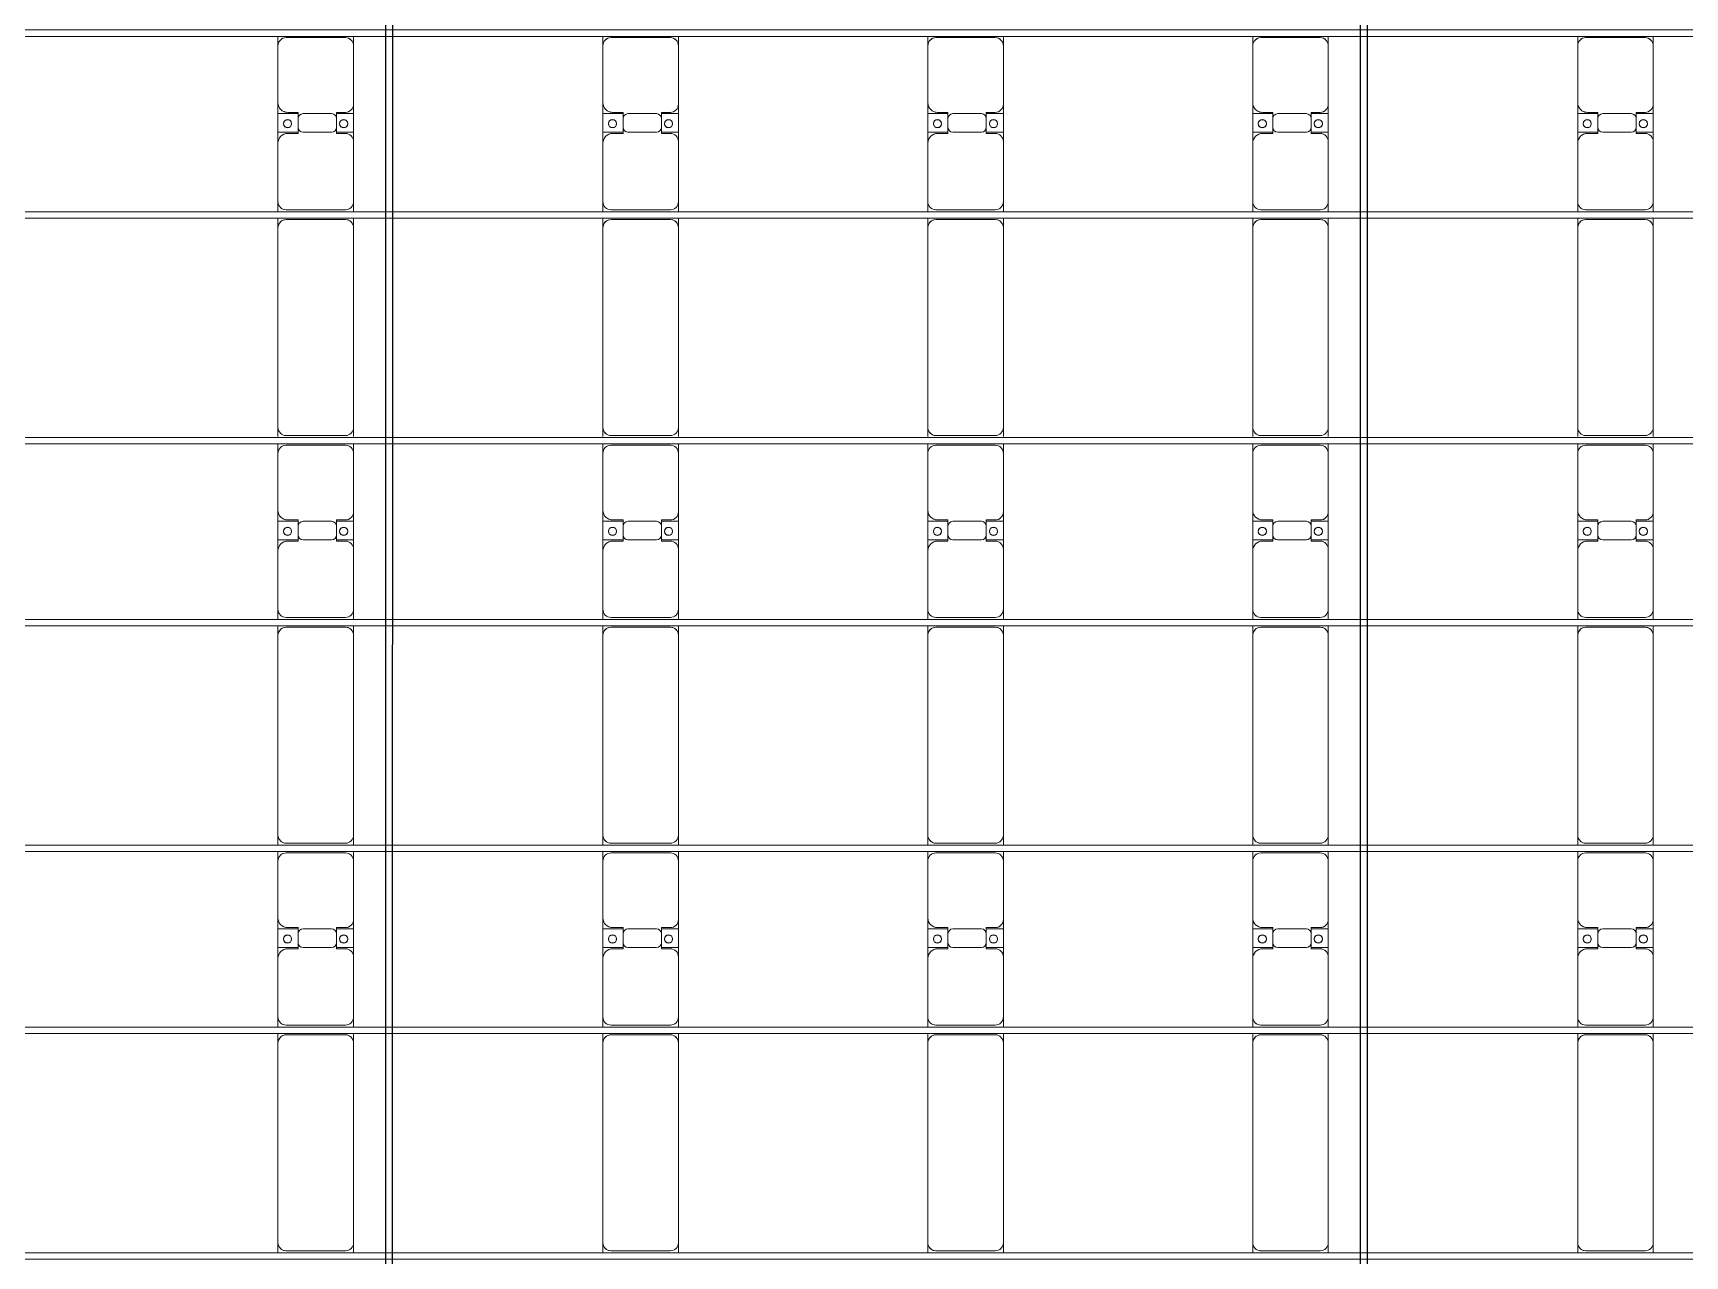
# Model space of a CAD drawing. Header units: millimetres. Extents: x -147246 to 112336, y -213734 to -86506.
# Drawn here: x -23856 to -13687, y -179930 to -172400 of the extents above; entities that cross this region are included whole.
import ezdxf

# ---------------------------------------------------------------- set-up
doc = ezdxf.new("R2010")
doc.units = ezdxf.units.MM
doc.layers.add('A-GENM', color=13, linetype='Continuous', lineweight=9)
doc.layers.add('S-BEAM', color=12, linetype='Continuous', lineweight=9)

# ---------------------------------------------------------------- blocks, each defined once
blk = doc.blocks.new('Dai phao do pin - DẢI PHAO ĐỠ PIN-V38-BỐ TRÍ KHUNG KẾT CẤU BÈ PIN 05')
at = {"layer": 'A-GENM', "color": 7}
for p, q in [((21908, 242), (21970, 242)), ((23200, 242), (21970, 242)), ((23200, 242), (23258, 242)), ((23298, 242), (23360, 242)), ((23720, 242), (23360, 242)), ((23720, 242), (23902, 242)), ((23788, 242), (23970, 242)), ((23788, 118), (23788, 242)), ((23902, 242), (23902, 118)), ((24320, 242), (23970, 242)), ((24320, 242), (24378, 242)), ((24418, 242), (24480, 242)), ((25710, 242), (24480, 242)), ((25710, 242), (25768, 242)), ((25808, 242), (25870, 242)), ((26230, 242), (25870, 242)), ((26230, 242), (26412, 242)), ((26298, 242), (26480, 242)), ((26298, 118), (26298, 242)), ((26412, 242), (26412, 118)), ((26830, 242), (26480, 242)), ((26830, 242), (26888, 242)), ((26934, 242), (26990, 242)), ((28220, 242), (26990, 242)), ((28220, 242), (28278, 242)), ((28318, 242), (28380, 242)), ((28740, 242), (28380, 242)), ((28740, 242), (28922, 242)), ((28808, 242), (28990, 242)), ((28808, 118), (28808, 242)), ((28922, 242), (28922, 118)), ((29340, 242), (28990, 242)), ((29340, 242), (29398, 242)), ((21920, 192), (21920, -173)), ((23250, -173), (23250, 192)), ((23310, 192), (23310, -173)), ((23780, 118), (23780, 182)), ((23872, 118), (23780, 118)), ((23910, 118), (23818, 118)), ((23910, 182), (23910, 118)), ((24370, -173), (24370, 192)), ((24430, 192), (24430, -173)), ((25760, -173), (25760, 192)), ((25820, 192), (25820, -173)), ((26290, 118), (26290, 182)), ((26382, 118), (26290, 118)), ((26420, 118), (26328, 118)), ((26420, 182), (26420, 118)), ((26880, -173), (26880, 192)), ((26940, 192), (26940, -173)), ((28270, -173), (28270, 192)), ((28330, 192), (28330, -173)), ((28800, 118), (28800, 182)), ((28892, 118), (28800, 118)), ((28930, 118), (28838, 118)), ((28930, 182), (28930, 118)), ((29390, -173), (29390, 192)), ((23788, 88), (23788, -88)), ((23902, -88), (23902, 88)), ((26298, 88), (26298, -88)), ((26412, -88), (26412, 88)), ((28808, 88), (28808, -88)), ((28922, -88), (28922, 88)), ((23780, -173), (23780, -118)), ((23780, -118), (23872, -118)), ((23788, -223), (23788, -118)), ((23818, -118), (23910, -118)), ((23902, -118), (23902, -223)), ((23910, -118), (23910, -173)), ((26290, -173), (26290, -118)), ((26290, -118), (26382, -118)), ((26298, -223), (26298, -118)), ((26328, -118), (26420, -118)), ((26412, -118), (26412, -223)), ((26420, -118), (26420, -173)), ((28800, -173), (28800, -118)), ((28800, -118), (28892, -118)), ((28808, -223), (28808, -118)), ((28838, -118), (28930, -118)), ((28922, -118), (28922, -223)), ((28930, -118), (28930, -173)), ((21970, -223), (21908, -223)), ((21970, -223), (23200, -223)), ((23258, -223), (23200, -223)), ((23360, -223), (23298, -223)), ((23360, -223), (23730, -223)), ((23902, -223), (23730, -223)), ((23960, -223), (23788, -223)), ((23960, -223), (24320, -223)), ((24378, -223), (24320, -223)), ((24480, -223), (24418, -223)), ((24480, -223), (25710, -223)), ((25768, -223), (25710, -223)), ((25870, -223), (25808, -223)), ((25870, -223), (26240, -223)), ((26412, -223), (26240, -223)), ((26470, -223), (26298, -223)), ((26470, -223), (26830, -223)), ((26888, -223), (26830, -223)), ((26990, -223), (26934, -223)), ((26990, -223), (28220, -223)), ((28278, -223), (28220, -223)), ((28380, -223), (28318, -223)), ((28380, -223), (28750, -223)), ((28922, -223), (28750, -223)), ((28980, -223), (28808, -223)), ((28980, -223), (29340, -223)), ((29398, -223), (29340, -223))]:
    blk.add_line(p, q, dxfattribs=at)
for centre, radius, start, end in [((21970, 192), 50, 90, 180), ((21970, 192), 50, 105, 180), ((23200, 192), 50, 0, 90), ((23200, 192), 50, 15, 90), ((23360, 192), 50, 90, 180), ((23360, 192), 50, 135, 180), ((23720, 182), 60, 360, 90), ((23720, 182), 60, 360, 30), ((23839, 183), 25, 360, 180), ((23841, 183), 25, 0, 180), ((23970, 182), 60, 90, 180), ((23970, 182), 60, 150, 180), ((24320, 192), 50, 0, 90), ((24320, 192), 50, 0, 45), ((24480, 192), 50, 90, 180), ((24480, 192), 50, 105, 180), ((25710, 192), 50, 360, 90), ((25710, 192), 50, 15, 90), ((25870, 192), 50, 90, 180), ((25870, 192), 50, 135, 180), ((26230, 182), 60, 0, 90), ((26230, 182), 60, 0, 30), ((26349, 183), 25, 360, 180), ((26351, 183), 25, 0, 180), ((26480, 182), 60, 90, 180), ((26480, 182), 60, 150, 180), ((26830, 192), 50, 360, 90), ((26830, 192), 50, 360, 45), ((26990, 192), 50, 90, 180), ((26990, 192), 50, 105, 180), ((28220, 192), 50, 0, 90), ((28220, 192), 50, 15, 90), ((28380, 192), 50, 90, 180), ((28380, 192), 50, 135, 180), ((28740, 182), 60, 360, 90), ((28740, 182), 60, 360, 30), ((28859, 183), 25, 360, 180), ((28861, 183), 25, 0, 180), ((28990, 182), 60, 90, 180), ((28990, 182), 60, 150, 180), ((29340, 192), 50, 0, 90), ((29340, 192), 50, 0, 45), ((23818, 88), 30, 90, 180), ((23839, 183), 25, 180, 0), ((23841, 183), 25, 180, 0), ((23872, 88), 30, 360, 90), ((26328, 88), 30, 90, 180), ((26349, 183), 25, 180, 0), ((26351, 183), 25, 180, 0), ((26382, 88), 30, 360, 90), ((28838, 88), 30, 90, 180), ((28859, 183), 25, 180, 0), ((28861, 183), 25, 180, 360), ((28892, 88), 30, 0, 90), ((23818, -88), 30, 180, 270), ((23872, -88), 30, 270, 0), ((26328, -88), 30, 180, 270), ((26382, -88), 30, 270, 0), ((28838, -88), 30, 180, 270), ((28892, -88), 30, 270, 360), ((21970, -173), 50, 180, 270), ((21970, -173), 50, 180, 270), ((23200, -173), 50, 270, 360), ((23200, -173), 50, 285, 360), ((23360, -173), 50, 180, 270), ((23360, -173), 50, 180, 225), ((23730, -173), 50, 270, 360), ((23730, -173), 50, 315, 0), ((23839, -162), 25, 0, 180), ((23839, -162), 25, 180, 0), ((23841, -162), 25, 0, 180), ((23841, -162), 25, 180, 0), ((23960, -173), 50, 180, 270), ((23960, -173), 50, 180, 225), ((24320, -173), 50, 270, 0), ((24320, -173), 50, 315, 360), ((24480, -173), 50, 180, 270), ((24480, -173), 50, 180, 270), ((25710, -173), 50, 270, 360), ((25710, -173), 50, 285, 360), ((25870, -173), 50, 180, 270), ((25870, -173), 50, 180, 225), ((26240, -173), 50, 270, 0), ((26240, -173), 50, 315, 0), ((26349, -162), 25, 360, 180), ((26349, -162), 25, 180, 360), ((26351, -162), 25, 360, 180), ((26351, -162), 25, 180, 360), ((26470, -173), 50, 180, 270), ((26470, -173), 50, 180, 225), ((26830, -173), 50, 270, 0), ((26830, -173), 50, 315, 360), ((26990, -173), 50, 180, 270), ((26990, -173), 50, 180, 270), ((28220, -173), 50, 270, 360), ((28220, -173), 50, 285, 360), ((28380, -173), 50, 180, 270), ((28380, -173), 50, 180, 225), ((28750, -173), 50, 270, 360), ((28750, -173), 50, 315, 0), ((28859, -162), 25, 360, 180), ((28859, -162), 25, 180, 360), ((28861, -162), 25, 0, 180), ((28861, -162), 25, 180, 360), ((28980, -173), 50, 180, 270), ((28980, -173), 50, 180, 225), ((29340, -173), 50, 270, 360), ((29340, -173), 50, 315, 360)]:
    blk.add_arc(centre, radius, start, end, dxfattribs=at)
blk = doc.blocks.new('Dai phao do pin - DẢI PHAO ĐỠ PIN-V39-BỐ TRÍ KHUNG KẾT CẤU BÈ PIN 05')
at = {"layer": 'A-GENM', "color": 7}
for p, q in [((21908, 242), (21970, 242)), ((23200, 242), (21970, 242)), ((23200, 242), (23258, 242)), ((23298, 242), (23360, 242)), ((23720, 242), (23360, 242)), ((23720, 242), (23902, 242)), ((23788, 242), (23970, 242)), ((23788, 118), (23788, 242)), ((23902, 242), (23902, 118)), ((24320, 242), (23970, 242)), ((24320, 242), (24378, 242)), ((24418, 242), (24480, 242)), ((25710, 242), (24480, 242)), ((25710, 242), (25768, 242)), ((25808, 242), (25870, 242)), ((26230, 242), (25870, 242)), ((26230, 242), (26412, 242)), ((26298, 242), (26480, 242)), ((26298, 118), (26298, 242)), ((26412, 242), (26412, 118)), ((26830, 242), (26480, 242)), ((26830, 242), (26888, 242)), ((26934, 242), (26990, 242)), ((28220, 242), (26990, 242)), ((28220, 242), (28278, 242)), ((28318, 242), (28380, 242)), ((28740, 242), (28380, 242)), ((28740, 242), (28922, 242)), ((28808, 242), (28990, 242)), ((28808, 118), (28808, 242)), ((28922, 242), (28922, 118)), ((29340, 242), (28990, 242)), ((29340, 242), (29398, 242)), ((21920, 192), (21920, -173)), ((23250, -173), (23250, 192)), ((23310, 192), (23310, -173)), ((23780, 118), (23780, 182)), ((23872, 118), (23780, 118)), ((23910, 118), (23818, 118)), ((23910, 182), (23910, 118)), ((24370, -173), (24370, 192)), ((24430, 192), (24430, -173)), ((25760, -173), (25760, 192)), ((25820, 192), (25820, -173)), ((26290, 118), (26290, 182)), ((26382, 118), (26290, 118)), ((26420, 118), (26328, 118)), ((26420, 182), (26420, 118)), ((26880, -173), (26880, 192)), ((26940, 192), (26940, -173)), ((28270, -173), (28270, 192)), ((28330, 192), (28330, -173)), ((28800, 118), (28800, 182)), ((28892, 118), (28800, 118)), ((28930, 118), (28838, 118)), ((28930, 182), (28930, 118)), ((29390, -173), (29390, 192)), ((23788, 88), (23788, -88)), ((23902, -88), (23902, 88)), ((26298, 88), (26298, -88)), ((26412, -88), (26412, 88)), ((28808, 88), (28808, -88)), ((28922, -88), (28922, 88)), ((23780, -173), (23780, -118)), ((23780, -118), (23872, -118)), ((23788, -223), (23788, -118)), ((23818, -118), (23910, -118)), ((23902, -118), (23902, -223)), ((23910, -118), (23910, -173)), ((26290, -173), (26290, -118)), ((26290, -118), (26382, -118)), ((26298, -223), (26298, -118)), ((26328, -118), (26420, -118)), ((26412, -118), (26412, -223)), ((26420, -118), (26420, -173)), ((28800, -173), (28800, -118)), ((28800, -118), (28892, -118)), ((28808, -223), (28808, -118)), ((28838, -118), (28930, -118)), ((28922, -118), (28922, -223)), ((28930, -118), (28930, -173)), ((21970, -223), (21908, -223)), ((21970, -223), (23200, -223)), ((23258, -223), (23200, -223)), ((23360, -223), (23298, -223)), ((23360, -223), (23730, -223)), ((23902, -223), (23730, -223)), ((23960, -223), (23788, -223)), ((23960, -223), (24320, -223)), ((24378, -223), (24320, -223)), ((24480, -223), (24418, -223)), ((24480, -223), (25710, -223)), ((25768, -223), (25710, -223)), ((25870, -223), (25808, -223)), ((25870, -223), (26240, -223)), ((26412, -223), (26240, -223)), ((26470, -223), (26298, -223)), ((26470, -223), (26830, -223)), ((26888, -223), (26830, -223)), ((26990, -223), (26934, -223)), ((26990, -223), (28220, -223)), ((28278, -223), (28220, -223)), ((28380, -223), (28318, -223)), ((28380, -223), (28750, -223)), ((28922, -223), (28750, -223)), ((28980, -223), (28808, -223)), ((28980, -223), (29340, -223)), ((29398, -223), (29340, -223))]:
    blk.add_line(p, q, dxfattribs=at)
for centre, radius, start, end in [((21970, 192), 50, 90, 180), ((21970, 192), 50, 105, 180), ((23200, 192), 50, 0, 90), ((23200, 192), 50, 15, 90), ((23360, 192), 50, 90, 180), ((23360, 192), 50, 135, 180), ((23720, 182), 60, 360, 90), ((23720, 182), 60, 360, 30), ((23839, 183), 25, 360, 180), ((23841, 183), 25, 0, 180), ((23970, 182), 60, 90, 180), ((23970, 182), 60, 150, 180), ((24320, 192), 50, 0, 90), ((24320, 192), 50, 0, 45), ((24480, 192), 50, 90, 180), ((24480, 192), 50, 105, 180), ((25710, 192), 50, 360, 90), ((25710, 192), 50, 15, 90), ((25870, 192), 50, 90, 180), ((25870, 192), 50, 135, 180), ((26230, 182), 60, 0, 90), ((26230, 182), 60, 0, 30), ((26349, 183), 25, 360, 180), ((26351, 183), 25, 0, 180), ((26480, 182), 60, 90, 180), ((26480, 182), 60, 150, 180), ((26830, 192), 50, 360, 90), ((26830, 192), 50, 360, 45), ((26990, 192), 50, 90, 180), ((26990, 192), 50, 105, 180), ((28220, 192), 50, 0, 90), ((28220, 192), 50, 15, 90), ((28380, 192), 50, 90, 180), ((28380, 192), 50, 135, 180), ((28740, 182), 60, 360, 90), ((28740, 182), 60, 360, 30), ((28859, 183), 25, 360, 180), ((28861, 183), 25, 0, 180), ((28990, 182), 60, 90, 180), ((28990, 182), 60, 150, 180), ((29340, 192), 50, 0, 90), ((29340, 192), 50, 0, 45), ((23818, 88), 30, 90, 180), ((23839, 183), 25, 180, 0), ((23841, 183), 25, 180, 0), ((23872, 88), 30, 360, 90), ((26328, 88), 30, 90, 180), ((26349, 183), 25, 180, 0), ((26351, 183), 25, 180, 0), ((26382, 88), 30, 360, 90), ((28838, 88), 30, 90, 180), ((28859, 183), 25, 180, 0), ((28861, 183), 25, 180, 360), ((28892, 88), 30, 0, 90), ((23818, -88), 30, 180, 270), ((23872, -88), 30, 270, 0), ((26328, -88), 30, 180, 270), ((26382, -88), 30, 270, 0), ((28838, -88), 30, 180, 270), ((28892, -88), 30, 270, 360), ((21970, -173), 50, 180, 270), ((21970, -173), 50, 180, 270), ((23200, -173), 50, 270, 360), ((23200, -173), 50, 285, 360), ((23360, -173), 50, 180, 270), ((23360, -173), 50, 180, 225), ((23730, -173), 50, 270, 360), ((23730, -173), 50, 315, 0), ((23839, -162), 25, 0, 180), ((23839, -162), 25, 180, 0), ((23841, -162), 25, 0, 180), ((23841, -162), 25, 180, 0), ((23960, -173), 50, 180, 270), ((23960, -173), 50, 180, 225), ((24320, -173), 50, 270, 0), ((24320, -173), 50, 315, 360), ((24480, -173), 50, 180, 270), ((24480, -173), 50, 180, 270), ((25710, -173), 50, 270, 360), ((25710, -173), 50, 285, 360), ((25870, -173), 50, 180, 270), ((25870, -173), 50, 180, 225), ((26240, -173), 50, 270, 0), ((26240, -173), 50, 315, 0), ((26349, -162), 25, 360, 180), ((26349, -162), 25, 180, 360), ((26351, -162), 25, 360, 180), ((26351, -162), 25, 180, 360), ((26470, -173), 50, 180, 270), ((26470, -173), 50, 180, 225), ((26830, -173), 50, 270, 0), ((26830, -173), 50, 315, 360), ((26990, -173), 50, 180, 270), ((26990, -173), 50, 180, 270), ((28220, -173), 50, 270, 360), ((28220, -173), 50, 285, 360), ((28380, -173), 50, 180, 270), ((28380, -173), 50, 180, 225), ((28750, -173), 50, 270, 360), ((28750, -173), 50, 315, 0), ((28859, -162), 25, 360, 180), ((28859, -162), 25, 180, 360), ((28861, -162), 25, 0, 180), ((28861, -162), 25, 180, 360), ((28980, -173), 50, 180, 270), ((28980, -173), 50, 180, 225), ((29340, -173), 50, 270, 360), ((29340, -173), 50, 315, 360)]:
    blk.add_arc(centre, radius, start, end, dxfattribs=at)
blk = doc.blocks.new('Dai phao do pin - DẢI PHAO ĐỠ PIN-V40-BỐ TRÍ KHUNG KẾT CẤU BÈ PIN 05')
at = {"layer": 'A-GENM', "color": 7}
for p, q in [((21908, 242), (21970, 242)), ((23200, 242), (21970, 242)), ((23200, 242), (23258, 242)), ((23298, 242), (23360, 242)), ((23720, 242), (23360, 242)), ((23720, 242), (23902, 242)), ((23788, 242), (23970, 242)), ((23788, 123), (23788, 242)), ((23902, 242), (23902, 123)), ((24320, 242), (23970, 242)), ((24320, 242), (24378, 242)), ((24418, 242), (24480, 242)), ((25710, 242), (24480, 242)), ((25710, 242), (25768, 242)), ((25808, 242), (25870, 242)), ((26230, 242), (25870, 242)), ((26230, 242), (26412, 242)), ((26298, 242), (26480, 242)), ((26298, 123), (26298, 242)), ((26412, 242), (26412, 123)), ((26830, 242), (26480, 242)), ((26830, 242), (26888, 242)), ((26934, 242), (26990, 242)), ((28220, 242), (26990, 242)), ((28220, 242), (28278, 242)), ((28318, 242), (28380, 242)), ((28740, 242), (28380, 242)), ((28740, 242), (28922, 242)), ((28808, 242), (28990, 242)), ((28808, 123), (28808, 242)), ((28922, 242), (28922, 123)), ((29340, 242), (28990, 242)), ((29340, 242), (29398, 242)), ((21920, 192), (21920, -173)), ((23250, -173), (23250, 192)), ((23310, 192), (23310, -173)), ((23780, 118), (23780, 182)), ((23872, 118), (23780, 118)), ((23910, 118), (23818, 118)), ((23910, 182), (23910, 118)), ((24370, -173), (24370, 192)), ((24430, 192), (24430, -173)), ((25760, -173), (25760, 192)), ((25820, 192), (25820, -173)), ((26290, 118), (26290, 182)), ((26382, 118), (26290, 118)), ((26420, 118), (26328, 118)), ((26420, 182), (26420, 118)), ((26880, -173), (26880, 192)), ((26940, 192), (26940, -173)), ((28270, -173), (28270, 192)), ((28330, 192), (28330, -173)), ((28800, 118), (28800, 182)), ((28892, 118), (28800, 118)), ((28930, 118), (28838, 118)), ((28930, 182), (28930, 118)), ((29390, -173), (29390, 192)), ((23788, 88), (23788, -88)), ((23902, -88), (23902, 88)), ((26298, 88), (26298, -88)), ((26412, -88), (26412, 88)), ((28808, 88), (28808, -88)), ((28922, -88), (28922, 88)), ((23780, -173), (23780, -118)), ((23780, -118), (23872, -118)), ((23788, -223), (23788, -118)), ((23818, -118), (23910, -118)), ((23902, -118), (23902, -223)), ((23910, -118), (23910, -173)), ((26290, -173), (26290, -118)), ((26290, -118), (26382, -118)), ((26298, -223), (26298, -118)), ((26328, -118), (26420, -118)), ((26412, -118), (26412, -223)), ((26420, -118), (26420, -173)), ((28800, -173), (28800, -118)), ((28800, -118), (28892, -118)), ((28808, -223), (28808, -118)), ((28838, -118), (28930, -118)), ((28922, -118), (28922, -223)), ((28930, -118), (28930, -173)), ((21970, -223), (21908, -223)), ((21970, -223), (23200, -223)), ((23258, -223), (23200, -223)), ((23360, -223), (23298, -223)), ((23360, -223), (23730, -223)), ((23902, -223), (23730, -223)), ((23960, -223), (23788, -223)), ((23960, -223), (24320, -223)), ((24378, -223), (24320, -223)), ((24480, -223), (24418, -223)), ((24480, -223), (25710, -223)), ((25768, -223), (25710, -223)), ((25870, -223), (25808, -223)), ((25870, -223), (26240, -223)), ((26412, -223), (26240, -223)), ((26470, -223), (26298, -223)), ((26470, -223), (26830, -223)), ((26888, -223), (26830, -223)), ((26990, -223), (26934, -223)), ((26990, -223), (28220, -223)), ((28278, -223), (28220, -223)), ((28380, -223), (28318, -223)), ((28380, -223), (28750, -223)), ((28922, -223), (28750, -223)), ((28980, -223), (28808, -223)), ((28980, -223), (29340, -223)), ((29398, -223), (29340, -223))]:
    blk.add_line(p, q, dxfattribs=at)
for centre, radius, start, end in [((21970, 192), 50, 90, 180), ((21970, 192), 50, 105, 180), ((23200, 192), 50, 0, 90), ((23200, 192), 50, 15, 90), ((23360, 192), 50, 90, 180), ((23360, 192), 50, 135, 180), ((23720, 182), 60, 360, 90), ((23720, 182), 60, 360, 30), ((23839, 183), 25, 360, 180), ((23841, 183), 25, 0, 180), ((23970, 182), 60, 90, 180), ((23970, 182), 60, 150, 180), ((24320, 192), 50, 0, 90), ((24320, 192), 50, 0, 45), ((24480, 192), 50, 90, 180), ((24480, 192), 50, 105, 180), ((25710, 192), 50, 360, 90), ((25710, 192), 50, 15, 90), ((25870, 192), 50, 90, 180), ((25870, 192), 50, 135, 180), ((26230, 182), 60, 0, 90), ((26230, 182), 60, 0, 30), ((26349, 183), 25, 360, 180), ((26351, 183), 25, 0, 180), ((26480, 182), 60, 90, 180), ((26480, 182), 60, 150, 180), ((26830, 192), 50, 360, 90), ((26830, 192), 50, 360, 45), ((26990, 192), 50, 90, 180), ((26990, 192), 50, 105, 180), ((28220, 192), 50, 0, 90), ((28220, 192), 50, 15, 90), ((28380, 192), 50, 90, 180), ((28380, 192), 50, 135, 180), ((28740, 182), 60, 360, 90), ((28740, 182), 60, 360, 30), ((28859, 183), 25, 360, 180), ((28861, 183), 25, 0, 180), ((28990, 182), 60, 90, 180), ((28990, 182), 60, 150, 180), ((29340, 192), 50, 0, 90), ((29340, 192), 50, 0, 45), ((23818, 88), 30, 90, 180), ((23839, 183), 25, 180, 0), ((23841, 183), 25, 180, 0), ((23872, 88), 30, 360, 90), ((26328, 88), 30, 90, 180), ((26349, 183), 25, 180, 0), ((26351, 183), 25, 180, 0), ((26382, 88), 30, 360, 90), ((28838, 88), 30, 90, 180), ((28859, 183), 25, 180, 0), ((28861, 183), 25, 180, 360), ((28892, 88), 30, 0, 90), ((23818, -88), 30, 180, 270), ((23872, -88), 30, 270, 0), ((26328, -88), 30, 180, 270), ((26382, -88), 30, 270, 0), ((28838, -88), 30, 180, 270), ((28892, -88), 30, 270, 360), ((21970, -173), 50, 180, 270), ((21970, -173), 50, 180, 270), ((23200, -173), 50, 270, 360), ((23200, -173), 50, 285, 360), ((23360, -173), 50, 180, 270), ((23360, -173), 50, 180, 225), ((23730, -173), 50, 270, 360), ((23730, -173), 50, 315, 0), ((23839, -162), 25, 0, 180), ((23839, -162), 25, 180, 0), ((23841, -162), 25, 0, 180), ((23841, -162), 25, 180, 0), ((23960, -173), 50, 180, 270), ((23960, -173), 50, 180, 225), ((24320, -173), 50, 270, 0), ((24320, -173), 50, 315, 360), ((24480, -173), 50, 180, 270), ((24480, -173), 50, 180, 270), ((25710, -173), 50, 270, 360), ((25710, -173), 50, 285, 360), ((25870, -173), 50, 180, 270), ((25870, -173), 50, 180, 225), ((26240, -173), 50, 270, 0), ((26240, -173), 50, 315, 0), ((26349, -162), 25, 360, 180), ((26349, -162), 25, 180, 360), ((26351, -162), 25, 360, 180), ((26351, -162), 25, 180, 360), ((26470, -173), 50, 180, 270), ((26470, -173), 50, 180, 225), ((26830, -173), 50, 270, 0), ((26830, -173), 50, 315, 360), ((26990, -173), 50, 180, 270), ((26990, -173), 50, 180, 270), ((28220, -173), 50, 270, 360), ((28220, -173), 50, 285, 360), ((28380, -173), 50, 180, 270), ((28380, -173), 50, 180, 225), ((28750, -173), 50, 270, 360), ((28750, -173), 50, 315, 0), ((28859, -162), 25, 360, 180), ((28859, -162), 25, 180, 360), ((28861, -162), 25, 0, 180), ((28861, -162), 25, 180, 360), ((28980, -173), 50, 180, 270), ((28980, -173), 50, 180, 225), ((29340, -173), 50, 270, 360), ((29340, -173), 50, 315, 360)]:
    blk.add_arc(centre, radius, start, end, dxfattribs=at)
blk = doc.blocks.new('Dai phao do pin - DẢI PHAO ĐỠ PIN-V41-BỐ TRÍ KHUNG KẾT CẤU BÈ PIN 05')
at = {"layer": 'A-GENM', "color": 7}
for p, q in [((21908, 242), (21970, 242)), ((23200, 242), (21970, 242)), ((23200, 242), (23258, 242)), ((23298, 242), (23360, 242)), ((23720, 242), (23360, 242)), ((23720, 242), (23902, 242)), ((23788, 242), (23970, 242)), ((23788, 118), (23788, 242)), ((23902, 242), (23902, 118)), ((24320, 242), (23970, 242)), ((24320, 242), (24378, 242)), ((24418, 242), (24480, 242)), ((25710, 242), (24480, 242)), ((25710, 242), (25768, 242)), ((25808, 242), (25870, 242)), ((26230, 242), (25870, 242)), ((26230, 242), (26412, 242)), ((26298, 242), (26480, 242)), ((26298, 118), (26298, 242)), ((26412, 242), (26412, 118)), ((26830, 242), (26480, 242)), ((26830, 242), (26888, 242)), ((26934, 242), (26990, 242)), ((28220, 242), (26990, 242)), ((28220, 242), (28278, 242)), ((28318, 242), (28380, 242)), ((28740, 242), (28380, 242)), ((28740, 242), (28922, 242)), ((28808, 242), (28990, 242)), ((28808, 118), (28808, 242)), ((28922, 242), (28922, 118)), ((29340, 242), (28990, 242)), ((29340, 242), (29398, 242)), ((21920, 192), (21920, -173)), ((23250, -173), (23250, 192)), ((23310, 192), (23310, -173)), ((23780, 118), (23780, 182)), ((23872, 118), (23780, 118)), ((23910, 118), (23818, 118)), ((23910, 182), (23910, 118)), ((24370, -173), (24370, 192)), ((24430, 192), (24430, -173)), ((25760, -173), (25760, 192)), ((25820, 192), (25820, -173)), ((26290, 118), (26290, 182)), ((26382, 118), (26290, 118)), ((26420, 118), (26328, 118)), ((26420, 182), (26420, 118)), ((26880, -173), (26880, 192)), ((26940, 192), (26940, -173)), ((28270, -173), (28270, 192)), ((28330, 192), (28330, -173)), ((28800, 118), (28800, 182)), ((28892, 118), (28800, 118)), ((28930, 118), (28838, 118)), ((28930, 182), (28930, 118)), ((29390, -173), (29390, 192)), ((23788, 88), (23788, -88)), ((23902, -88), (23902, 88)), ((26298, 88), (26298, -88)), ((26412, -88), (26412, 88)), ((28808, 88), (28808, -88)), ((28922, -88), (28922, 88)), ((23780, -173), (23780, -118)), ((23780, -118), (23872, -118)), ((23788, -223), (23788, -118)), ((23818, -118), (23910, -118)), ((23902, -118), (23902, -223)), ((23910, -118), (23910, -173)), ((26290, -173), (26290, -118)), ((26290, -118), (26382, -118)), ((26298, -223), (26298, -118)), ((26328, -118), (26420, -118)), ((26412, -118), (26412, -223)), ((26420, -118), (26420, -173)), ((28800, -173), (28800, -118)), ((28800, -118), (28892, -118)), ((28808, -223), (28808, -118)), ((28838, -118), (28930, -118)), ((28922, -118), (28922, -223)), ((28930, -118), (28930, -173)), ((21970, -223), (21908, -223)), ((21970, -223), (23200, -223)), ((23258, -223), (23200, -223)), ((23360, -223), (23298, -223)), ((23360, -223), (23730, -223)), ((23902, -223), (23730, -223)), ((23960, -223), (23788, -223)), ((23960, -223), (24320, -223)), ((24378, -223), (24320, -223)), ((24480, -223), (24418, -223)), ((24480, -223), (25710, -223)), ((25768, -223), (25710, -223)), ((25870, -223), (25808, -223)), ((25870, -223), (26240, -223)), ((26412, -223), (26240, -223)), ((26470, -223), (26298, -223)), ((26470, -223), (26830, -223)), ((26888, -223), (26830, -223)), ((26990, -223), (26934, -223)), ((26990, -223), (28220, -223)), ((28278, -223), (28220, -223)), ((28380, -223), (28318, -223)), ((28380, -223), (28750, -223)), ((28922, -223), (28750, -223)), ((28980, -223), (28808, -223)), ((28980, -223), (29340, -223)), ((29398, -223), (29340, -223))]:
    blk.add_line(p, q, dxfattribs=at)
for centre, radius, start, end in [((21970, 192), 50, 90, 180), ((21970, 192), 50, 150, 180), ((21970, 192), 50, 105, 145.468), ((23200, 192), 50, 0, 90), ((23200, 192), 50, 15, 90), ((23360, 192), 50, 90, 180), ((23360, 192), 50, 135, 180), ((23720, 182), 60, 360, 90), ((23720, 182), 60, 360, 30), ((23839, 183), 25, 360, 180), ((23841, 183), 25, 0, 180), ((23970, 182), 60, 90, 180), ((23970, 182), 60, 150, 180), ((24320, 192), 50, 0, 90), ((24320, 192), 50, 0, 45), ((24480, 192), 50, 90, 180), ((24480, 192), 50, 105, 180), ((25710, 192), 50, 360, 90), ((25710, 192), 50, 15, 90), ((25870, 192), 50, 90, 180), ((25870, 192), 50, 135, 180), ((26230, 182), 60, 0, 90), ((26230, 182), 60, 0, 30), ((26349, 183), 25, 360, 180), ((26351, 183), 25, 0, 180), ((26480, 182), 60, 90, 180), ((26480, 182), 60, 150, 180), ((26830, 192), 50, 360, 90), ((26830, 192), 50, 360, 45), ((26990, 192), 50, 90, 180), ((26990, 192), 50, 105, 180), ((28220, 192), 50, 0, 90), ((28220, 192), 50, 15, 90), ((28380, 192), 50, 90, 180), ((28380, 192), 50, 135, 180), ((28740, 182), 60, 360, 90), ((28740, 182), 60, 360, 30), ((28859, 183), 25, 360, 180), ((28861, 183), 25, 0, 180), ((28990, 182), 60, 90, 180), ((28990, 182), 60, 150, 180), ((29340, 192), 50, 0, 90), ((29340, 192), 50, 0, 45), ((23818, 88), 30, 90, 180), ((23839, 183), 25, 180, 0), ((23841, 183), 25, 180, 0), ((23872, 88), 30, 360, 90), ((26328, 88), 30, 90, 180), ((26349, 183), 25, 180, 0), ((26351, 183), 25, 180, 0), ((26382, 88), 30, 360, 90), ((28838, 88), 30, 90, 180), ((28859, 183), 25, 180, 0), ((28861, 183), 25, 180, 360), ((28892, 88), 30, 0, 90), ((23818, -88), 30, 180, 270), ((23872, -88), 30, 270, 0), ((26328, -88), 30, 180, 270), ((26382, -88), 30, 270, 0), ((28838, -88), 30, 180, 270), ((28892, -88), 30, 270, 360), ((21970, -173), 50, 180, 270), ((21970, -173), 50, 180, 270), ((23200, -173), 50, 270, 360), ((23200, -173), 50, 285, 360), ((23360, -173), 50, 180, 270), ((23360, -173), 50, 180, 225), ((23730, -173), 50, 270, 360), ((23730, -173), 50, 315, 0), ((23839, -162), 25, 0, 180), ((23839, -162), 25, 180, 0), ((23841, -162), 25, 0, 180), ((23841, -162), 25, 180, 0), ((23960, -173), 50, 180, 270), ((23960, -173), 50, 180, 225), ((24320, -173), 50, 270, 0), ((24320, -173), 50, 315, 360), ((24480, -173), 50, 180, 270), ((24480, -173), 50, 180, 270), ((25710, -173), 50, 270, 360), ((25710, -173), 50, 285, 360), ((25870, -173), 50, 180, 270), ((25870, -173), 50, 180, 225), ((26240, -173), 50, 270, 0), ((26240, -173), 50, 315, 0), ((26349, -162), 25, 360, 180), ((26349, -162), 25, 180, 360), ((26351, -162), 25, 360, 180), ((26351, -162), 25, 180, 360), ((26470, -173), 50, 180, 270), ((26470, -173), 50, 180, 225), ((26830, -173), 50, 270, 0), ((26830, -173), 50, 315, 360), ((26990, -173), 50, 180, 270), ((26990, -173), 50, 180, 270), ((28220, -173), 50, 270, 360), ((28220, -173), 50, 285, 360), ((28380, -173), 50, 180, 270), ((28380, -173), 50, 180, 225), ((28750, -173), 50, 270, 360), ((28750, -173), 50, 315, 0), ((28859, -162), 25, 360, 180), ((28859, -162), 25, 180, 360), ((28861, -162), 25, 0, 180), ((28861, -162), 25, 180, 360), ((28980, -173), 50, 180, 270), ((28980, -173), 50, 180, 225), ((29340, -173), 50, 270, 360), ((29340, -173), 50, 315, 360)]:
    blk.add_arc(centre, radius, start, end, dxfattribs=at)
blk = doc.blocks.new('Dai phao do pin - DẢI PHAO ĐỠ PIN-V42-BỐ TRÍ KHUNG KẾT CẤU BÈ PIN 05')
at = {"layer": 'A-GENM', "color": 7}
for p, q in [((21908, 242), (21970, 242)), ((23200, 242), (21970, 242)), ((23200, 242), (23258, 242)), ((23298, 242), (23360, 242)), ((23720, 242), (23360, 242)), ((23720, 242), (23902, 242)), ((23788, 242), (23970, 242)), ((23788, 118), (23788, 242)), ((23902, 242), (23902, 118)), ((24320, 242), (23970, 242)), ((24320, 242), (24378, 242)), ((24418, 242), (24480, 242)), ((25710, 242), (24480, 242)), ((25710, 242), (25768, 242)), ((25808, 242), (25870, 242)), ((26230, 242), (25870, 242)), ((26230, 242), (26412, 242)), ((26298, 242), (26480, 242)), ((26298, 118), (26298, 242)), ((26412, 242), (26412, 118)), ((26830, 242), (26480, 242)), ((26830, 242), (26888, 242)), ((26934, 242), (26990, 242)), ((28220, 242), (26990, 242)), ((28220, 242), (28278, 242)), ((28318, 242), (28380, 242)), ((28740, 242), (28380, 242)), ((28740, 242), (28922, 242)), ((28808, 242), (28990, 242)), ((28808, 118), (28808, 242)), ((28922, 242), (28922, 118)), ((29340, 242), (28990, 242)), ((29340, 242), (29398, 242)), ((21920, 192), (21920, -173)), ((23250, -173), (23250, 192)), ((23310, 192), (23310, -173)), ((23780, 118), (23780, 182)), ((23872, 118), (23780, 118)), ((23910, 118), (23818, 118)), ((23910, 182), (23910, 118)), ((24370, -173), (24370, 192)), ((24430, 192), (24430, -173)), ((25760, -173), (25760, 192)), ((25820, 192), (25820, -173)), ((26290, 118), (26290, 182)), ((26382, 118), (26290, 118)), ((26420, 118), (26328, 118)), ((26420, 182), (26420, 118)), ((26880, -173), (26880, 192)), ((26940, 192), (26940, -173)), ((28270, -173), (28270, 192)), ((28330, 192), (28330, -173)), ((28800, 118), (28800, 182)), ((28892, 118), (28800, 118)), ((28930, 118), (28838, 118)), ((28930, 182), (28930, 118)), ((29390, -173), (29390, 192)), ((23788, 88), (23788, -88)), ((23902, -88), (23902, 88)), ((26298, 88), (26298, -88)), ((26412, -88), (26412, 88)), ((28808, 88), (28808, -88)), ((28922, -88), (28922, 88)), ((23780, -173), (23780, -118)), ((23780, -118), (23872, -118)), ((23788, -223), (23788, -118)), ((23818, -118), (23910, -118)), ((23902, -118), (23902, -223)), ((23910, -118), (23910, -173)), ((26290, -173), (26290, -118)), ((26290, -118), (26382, -118)), ((26298, -223), (26298, -118)), ((26328, -118), (26420, -118)), ((26412, -118), (26412, -223)), ((26420, -118), (26420, -173)), ((28800, -173), (28800, -118)), ((28800, -118), (28892, -118)), ((28808, -223), (28808, -118)), ((28838, -118), (28930, -118)), ((28922, -118), (28922, -223)), ((28930, -118), (28930, -173)), ((21970, -223), (21908, -223)), ((21970, -223), (23200, -223)), ((23258, -223), (23200, -223)), ((23360, -223), (23298, -223)), ((23360, -223), (23730, -223)), ((23902, -223), (23730, -223)), ((23960, -223), (23788, -223)), ((23960, -223), (24320, -223)), ((24378, -223), (24320, -223)), ((24480, -223), (24418, -223)), ((24480, -223), (25710, -223)), ((25768, -223), (25710, -223)), ((25870, -223), (25808, -223)), ((25870, -223), (26240, -223)), ((26412, -223), (26240, -223)), ((26470, -223), (26298, -223)), ((26470, -223), (26830, -223)), ((26888, -223), (26830, -223)), ((26990, -223), (26934, -223)), ((26990, -223), (28220, -223)), ((28278, -223), (28220, -223)), ((28380, -223), (28318, -223)), ((28380, -223), (28750, -223)), ((28922, -223), (28750, -223)), ((28980, -223), (28808, -223)), ((28980, -223), (29340, -223)), ((29398, -223), (29340, -223))]:
    blk.add_line(p, q, dxfattribs=at)
for centre, radius, start, end in [((21970, 192), 50, 90, 180), ((21970, 192), 50, 105, 180), ((23200, 192), 50, 0, 90), ((23200, 192), 50, 15, 90), ((23360, 192), 50, 90, 180), ((23360, 192), 50, 135, 180), ((23720, 182), 60, 360, 90), ((23720, 182), 60, 360, 30), ((23839, 183), 25, 360, 180), ((23841, 183), 25, 0, 180), ((23970, 182), 60, 90, 180), ((23970, 182), 60, 150, 180), ((24320, 192), 50, 0, 90), ((24320, 192), 50, 0, 45), ((24480, 192), 50, 90, 180), ((24480, 192), 50, 105, 180), ((25710, 192), 50, 360, 90), ((25710, 192), 50, 15, 90), ((25870, 192), 50, 90, 180), ((25870, 192), 50, 135, 180), ((26230, 182), 60, 0, 90), ((26230, 182), 60, 0, 30), ((26349, 183), 25, 360, 180), ((26351, 183), 25, 0, 180), ((26480, 182), 60, 90, 180), ((26480, 182), 60, 150, 180), ((26830, 192), 50, 360, 90), ((26830, 192), 50, 360, 45), ((26990, 192), 50, 90, 180), ((26990, 192), 50, 105, 180), ((28220, 192), 50, 0, 90), ((28220, 192), 50, 15, 90), ((28380, 192), 50, 90, 180), ((28380, 192), 50, 135, 180), ((28740, 182), 60, 360, 90), ((28740, 182), 60, 360, 30), ((28859, 183), 25, 360, 180), ((28861, 183), 25, 0, 180), ((28990, 182), 60, 90, 180), ((28990, 182), 60, 150, 180), ((29340, 192), 50, 0, 90), ((29340, 192), 50, 0, 45), ((23818, 88), 30, 90, 180), ((23839, 183), 25, 180, 0), ((23841, 183), 25, 180, 0), ((23872, 88), 30, 360, 90), ((26328, 88), 30, 90, 180), ((26349, 183), 25, 180, 0), ((26351, 183), 25, 180, 0), ((26382, 88), 30, 360, 90), ((28838, 88), 30, 90, 180), ((28859, 183), 25, 180, 0), ((28861, 183), 25, 180, 360), ((28892, 88), 30, 0, 90), ((23818, -88), 30, 180, 270), ((23872, -88), 30, 270, 0), ((26328, -88), 30, 180, 270), ((26382, -88), 30, 270, 0), ((28838, -88), 30, 180, 270), ((28892, -88), 30, 270, 360), ((21970, -173), 50, 180, 270), ((21970, -173), 50, 180, 270), ((23200, -173), 50, 270, 360), ((23200, -173), 50, 285, 360), ((23360, -173), 50, 180, 270), ((23360, -173), 50, 180, 225), ((23730, -173), 50, 270, 360), ((23730, -173), 50, 315, 0), ((23839, -162), 25, 0, 180), ((23839, -162), 25, 180, 0), ((23841, -162), 25, 0, 180), ((23841, -162), 25, 180, 0), ((23960, -173), 50, 180, 270), ((23960, -173), 50, 180, 225), ((24320, -173), 50, 270, 0), ((24320, -173), 50, 315, 360), ((24480, -173), 50, 180, 270), ((24480, -173), 50, 180, 270), ((25710, -173), 50, 270, 360), ((25710, -173), 50, 285, 360), ((25870, -173), 50, 180, 270), ((25870, -173), 50, 180, 225), ((26240, -173), 50, 270, 0), ((26240, -173), 50, 315, 0), ((26349, -162), 25, 360, 180), ((26349, -162), 25, 180, 360), ((26351, -162), 25, 360, 180), ((26351, -162), 25, 180, 360), ((26470, -173), 50, 180, 270), ((26470, -173), 50, 180, 225), ((26830, -173), 50, 270, 0), ((26830, -173), 50, 315, 360), ((26990, -173), 50, 180, 270), ((26990, -173), 50, 180, 270), ((28220, -173), 50, 270, 360), ((28220, -173), 50, 285, 360), ((28380, -173), 50, 180, 270), ((28380, -173), 50, 180, 225), ((28750, -173), 50, 270, 360), ((28750, -173), 50, 315, 0), ((28859, -162), 25, 360, 180), ((28859, -162), 25, 180, 360), ((28861, -162), 25, 0, 180), ((28861, -162), 25, 180, 360), ((28980, -173), 50, 180, 270), ((28980, -173), 50, 180, 225), ((29340, -173), 50, 270, 360), ((29340, -173), 50, 315, 360)]:
    blk.add_arc(centre, radius, start, end, dxfattribs=at)
blk = doc.blocks.new('Dầm C52 - Dầm C52-18923-BỐ TRÍ KHUNG KẾT CẤU BÈ PIN 05')
at = {"layer": 'S-BEAM', "color": 1}
for p, q in [((-52556, 20), (52556, 20)), ((52556, -20), (-52556, -20))]:
    blk.add_line(p, q, dxfattribs=at)
blk = doc.blocks.new('Dầm C52 - Hộp 40x60-25902-BỐ TRÍ KHUNG KẾT CẤU BÈ PIN 05')
at = {"layer": 'S-BEAM', "color": 3, "lineweight": 25}
for p, q in [((-55977, 20), (55977, 20)), ((55977, -20), (-55977, -20))]:
    blk.add_line(p, q, dxfattribs=at)
blk = doc.blocks.new('Dầm C52 - Hộp 40x60-25903-BỐ TRÍ KHUNG KẾT CẤU BÈ PIN 05')
at = {"layer": 'S-BEAM', "color": 3, "lineweight": 25}
for p, q in [((-55977, 20), (55977, 20)), ((55977, -20), (-55977, -20))]:
    blk.add_line(p, q, dxfattribs=at)
blk = doc.blocks.new('HOBANMONG_BEPIN 5_rvt-1-BỐ TRÍ KHUNG KẾT CẤU BÈ PIN 05')
at = {"layer": 'A-GENM', "color": 3, "lineweight": 25, "rotation": 89.99977101252024}
for name, p in [('Dai phao do pin - DẢI PHAO ĐỠ PIN-V38-BỐ TRÍ KHUNG KẾT CẤU BÈ PIN 05', (-22106, -201818)), ('Dai phao do pin - DẢI PHAO ĐỠ PIN-V39-BỐ TRÍ KHUNG KẾT CẤU BÈ PIN 05', (-20106, -201818)), ('Dai phao do pin - DẢI PHAO ĐỠ PIN-V40-BỐ TRÍ KHUNG KẾT CẤU BÈ PIN 05', (-18106, -201818)), ('Dai phao do pin - DẢI PHAO ĐỠ PIN-V41-BỐ TRÍ KHUNG KẾT CẤU BÈ PIN 05', (-16106, -201818)), ('Dai phao do pin - DẢI PHAO ĐỠ PIN-V42-BỐ TRÍ KHUNG KẾT CẤU BÈ PIN 05', (-14106, -201818))]:
    blk.add_blockref(name, p, dxfattribs=at)
at = {"layer": 'S-BEAM', "color": 3, "lineweight": 25}
for name, p, rotation in [('Dầm C52 - Hộp 40x60-25902-BỐ TRÍ KHUNG KẾT CẤU BÈ PIN 05', (-21664, -148542), 269.9997710125197), ('Dầm C52 - Hộp 40x60-25903-BỐ TRÍ KHUNG KẾT CẤU BÈ PIN 05', (-15664, -148542), 269.9997710125197), ('Dầm C52 - Dầm C52-18923-BỐ TRÍ KHUNG KẾT CẤU BÈ PIN 05', (-44162, -172400), 179.9997710135151), ('Dầm C52 - Dầm C52-18923-BỐ TRÍ KHUNG KẾT CẤU BÈ PIN 05', (-44162, -173520), 179.9997710135151), ('Dầm C52 - Dầm C52-18923-BỐ TRÍ KHUNG KẾT CẤU BÈ PIN 05', (-44162, -174910), 179.9997710135151), ('Dầm C52 - Dầm C52-18923-BỐ TRÍ KHUNG KẾT CẤU BÈ PIN 05', (-44162, -176030), 179.9997710135151), ('Dầm C52 - Dầm C52-18923-BỐ TRÍ KHUNG KẾT CẤU BÈ PIN 05', (-44162, -177420), 179.9997710135151), ('Dầm C52 - Dầm C52-18923-BỐ TRÍ KHUNG KẾT CẤU BÈ PIN 05', (-44162, -178540), 179.9997710135151), ('Dầm C52 - Dầm C52-18923-BỐ TRÍ KHUNG KẾT CẤU BÈ PIN 05', (-44162, -179930), 179.9997710135151)]:
    blk.add_blockref(name, p, dxfattribs=dict(at, rotation=rotation))

msp = doc.modelspace()

# ---------------------------------------------------------------- block references
at = {"lineweight": 5}
msp.add_blockref('HOBANMONG_BEPIN 5_rvt-1-BỐ TRÍ KHUNG KẾT CẤU BÈ PIN 05', (0, 0), dxfattribs=at)

doc.saveas('drawing.dxf')
